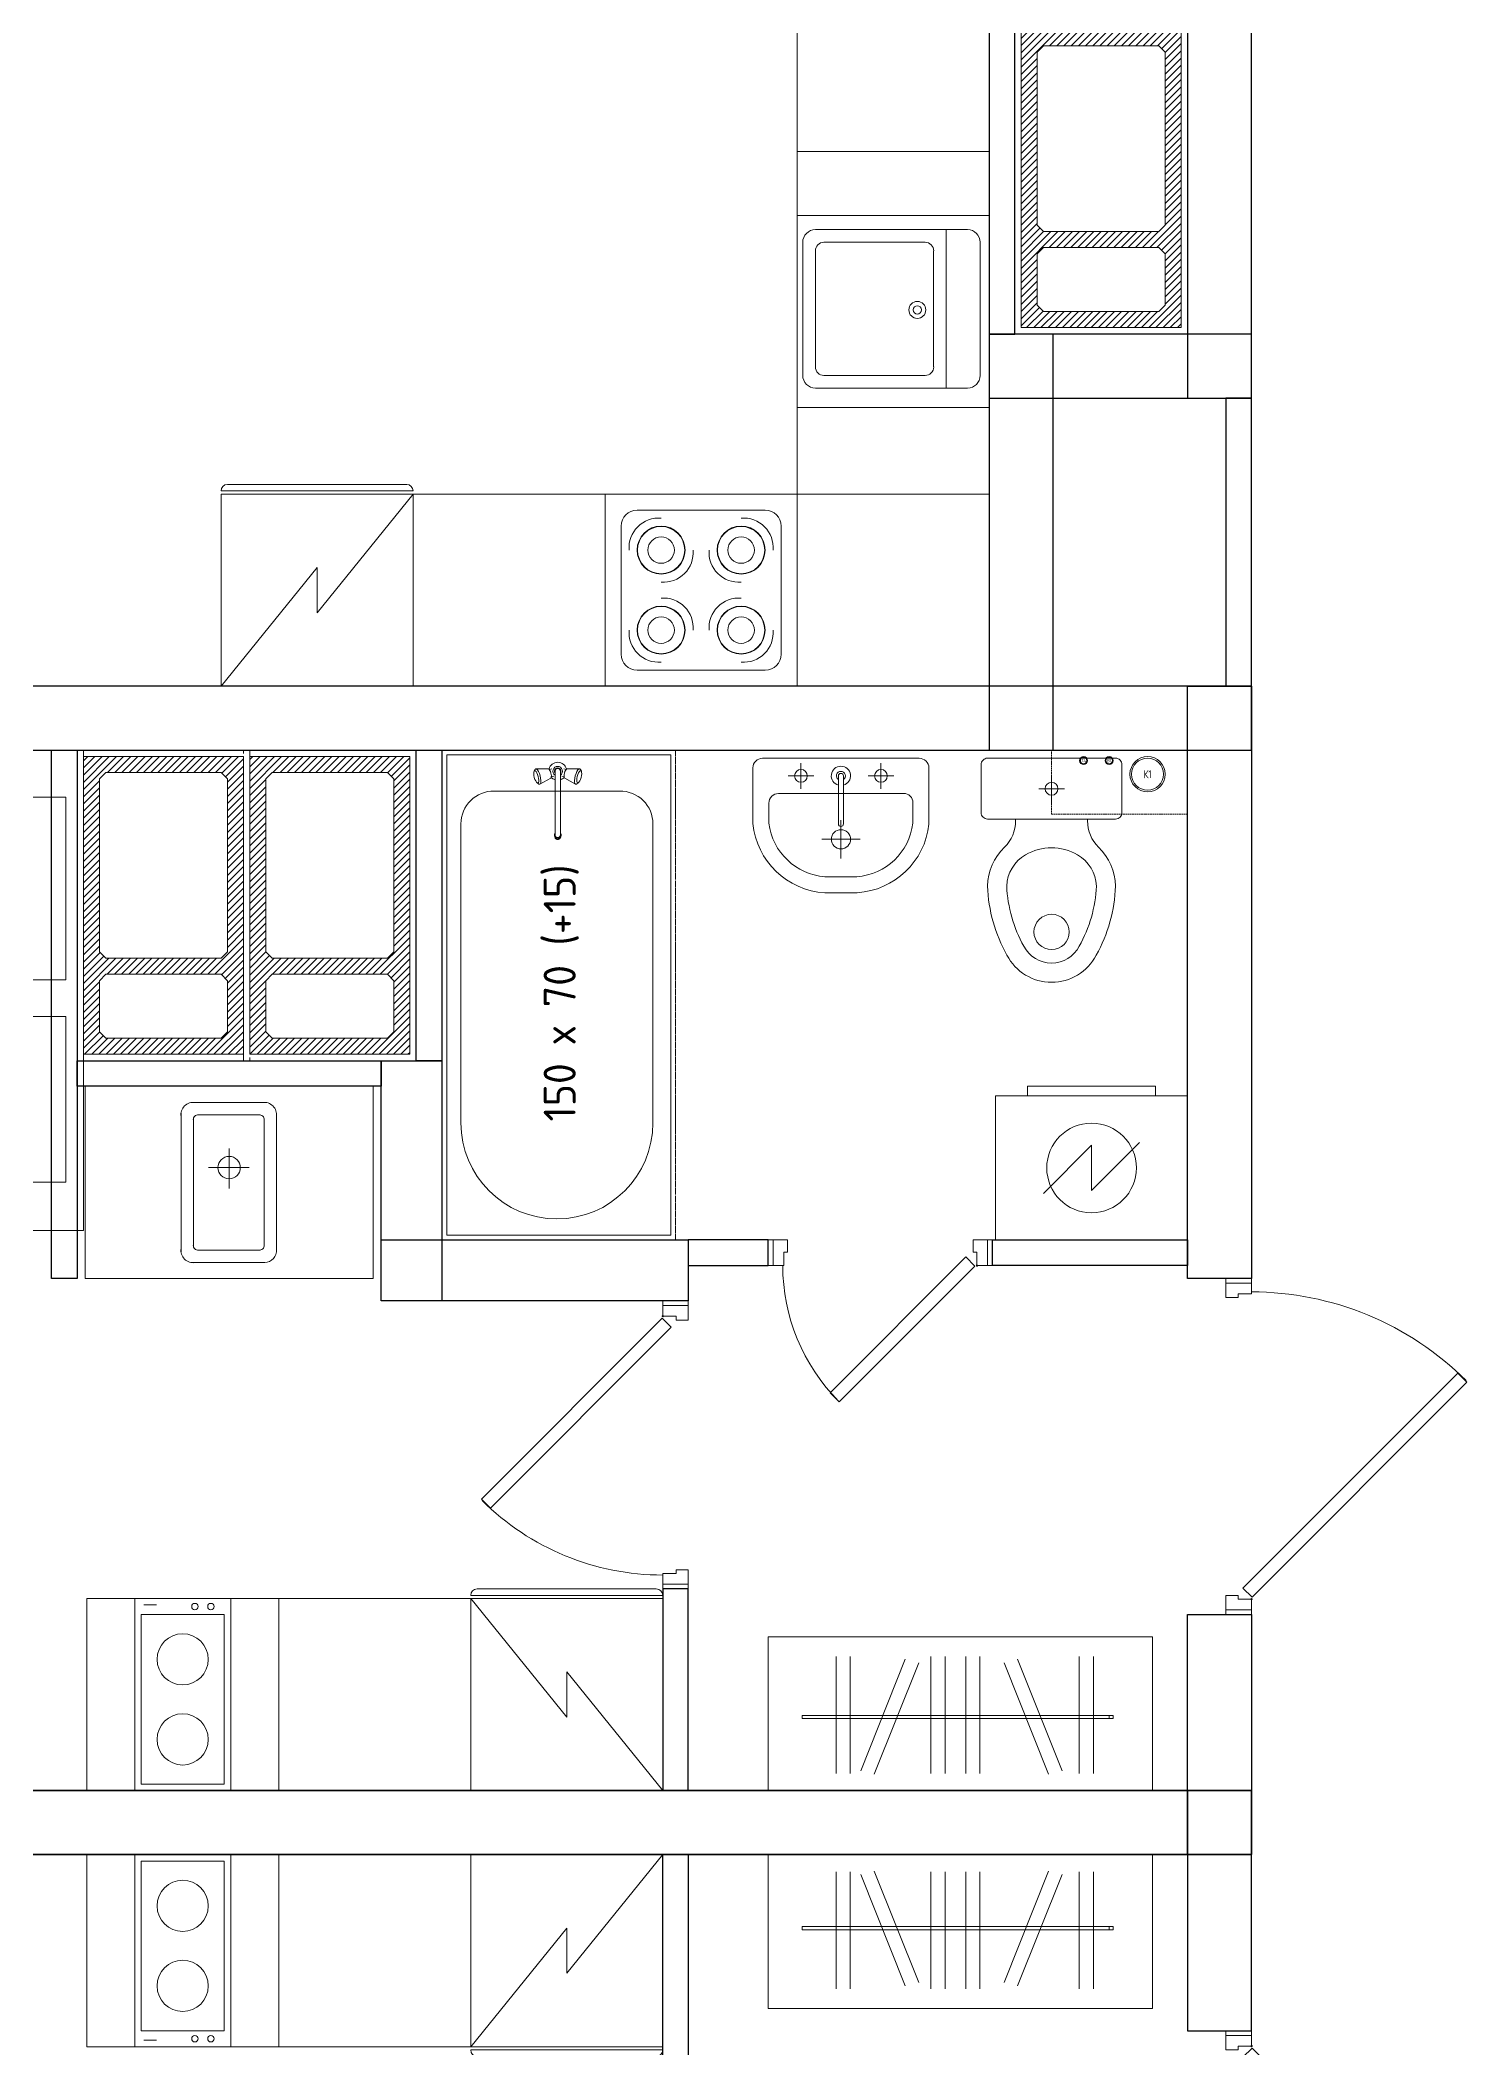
# Model space of a CAD drawing. Header units: millimetres. Extents: x 0 to 145404, y 0 to 194550.
# Drawn here: x 116640 to 121098, y 82343 to 88614 of the extents above; entities that cross this region are included whole.
import ezdxf
from ezdxf.enums import TextEntityAlignment as Align

# ---------------------------------------------------------------- set-up
doc = ezdxf.new("R2010")
doc.units = ezdxf.units.MM
for name, pattern in [('200_ШТРИХ', [320, 200, -120]), ('ACAD_ISO02W100', [15, 12, -3]), ('DASHED', [7, 5, -2, 0]), ('ГОСТ 2.303 5', [24, 20, -1.5, 1, -1.5])]:
    doc.linetypes.add(name, pattern=pattern)
for name, color, linetype, lineweight in [('АР - Вентблок', 36, 'Continuous', 9), ('АР - ВК', 126, 'Continuous', 13), ('АР - Двери', 126, 'Continuous', 9), ('АР - Монолит', 56, 'Continuous', 30), ('АР - Обор. - Холодильник', 42, 'Continuous', 9), ('АР - Оборуд', 252, 'Continuous', 0), ('АР - Перегородки 190', 54, 'Continuous', 30), ('АР - Перегородки 80', 32, 'Continuous', 30), ('АР - Сантехника', 150, 'Continuous', 9)]:
    doc.layers.add(name, color=color, linetype=linetype, lineweight=lineweight)
doc.layers.add('АР - мебель', color=7, linetype='Continuous', lineweight=9, true_color=0x787878)
doc.styles.add('GOST 2.304', font='CS_Gost2304.shx', dxfattribs={"oblique": 15})
doc.styles.add('GOST-2.304_Type-B', font='GOST Common.ttf')
doc.styles.add('ГОСТ 2.304', font='CS_Gost2304.shx')

# ---------------------------------------------------------------- blocks, each defined once
blk = doc.blocks.new('Ш03 600х1200')
for p, q in [((0, 600), (-1200, 600)), ((-1200, 0), (-1200, 600)), ((0, 0), (0, 600)), ((-988.5, 66), (-988.5, 522.9)), ((-944.2, 66), (-944.2, 522.9)), ((-911.1, 76.8), (-772.2, 512)), ((-692.1, 66), (-692.1, 522.9)), ((-647.8, 66), (-647.8, 522.9)), ((-583, 66), (-583, 522.9)), ((-538.7, 66), (-538.7, 522.9)), ((-282.2, 76.8), (-421.1, 512)), ((-228.6, 66), (-228.6, 522.9)), ((-184.3, 66), (-184.3, 522.9)), ((-868.9, 63.3), (-730, 498.6)), ((-324.4, 63.3), (-463.3, 498.6)), ((-123, 293.3), (-1094.4, 293.3)), ((-1094.4, 293.3), (-1094.4, 280.4)), ((-1094.4, 280.4), (-123, 280.4)), ((-134.5, 293.3), (-228.9, 293.3)), ((-228.9, 293.3), (-228.9, 280.4)), ((-228.9, 280.4), (-134.5, 280.4)), ((-134.5, 280.4), (-134.5, 293.3)), ((-123, 280.4), (-123, 293.3)), ((0, 0), (-1200, 0))]:
    blk.add_line(p, q)
blk = doc.blocks.new('*U218')
at = {"ltscale": 100}
for p, q in [((-1035, 37.5), (-1035, -42.5)), ((-1002, 37.5), (-1035, 37.5)), ((-1002, -4.5), (-1002, 37.5)), ((-48, -4.5), (-48, 35.5)), ((-46, 37.5), (-15, 37.5)), ((-15, 37.5), (-15, -42.5)), ((-1035, -42.5), (-990, -42.5)), ((-990, -4.5), (-1002, -4.5)), ((-990, -42.5), (-990, -4.5)), ((-60, -42.5), (-60, -4.5)), ((-60, -4.5), (-48, -4.5)), ((-15, -42.5), (-60, -42.5))]:
    blk.add_line(p, q, dxfattribs=at)
for points in [[(-54.4, 38.9), (-82.7, 10.6), (-754, 682), (-725.8, 710.3)], [(-1035, -42.5), (-1050, -42.5), (-1050, 37.5), (-1035, 37.5)], [(-15, -42.5), (0, -42.5), (0, 37.5), (-15, 37.5)]]:
    blk.add_lwpolyline(points, close=True, dxfattribs=at)
blk.add_circle((-48, 37.5), 2, dxfattribs=at)
blk.add_arc((-57.9, 37.5), 950, 135.13505, 180, dxfattribs=at)
blk = doc.blocks.new('холодильник')
at = {"layer": 'АР - Обор. - Холодильник'}
for p, q in [((0, 300), (0, -300)), ((600, 300), (0, 300)), ((600, -300), (600, 300)), ((610, 300), (610, -300)), ((610, 300), (610, 300)), ((630, -280), (630, 280)), ((0, -300), (600, -300)), ((610, -300), (610, -300))]:
    blk.add_line(p, q, dxfattribs=at)
blk.add_lwpolyline([(600, 300), (229.3, 0), (370.7, 0), (0, -300)], dxfattribs=at)
for centre, start, end in [((610, 280), 0, 90), ((610, -280), 270, 0)]:
    blk.add_arc(centre, 20, start, end, dxfattribs=at)
blk = doc.blocks.new('П23_300х600')
for p, q in [((-150, 0), (-150, 600)), ((-150, 600), (150, 600)), ((130, 580), (-130, 580)), ((-130, 580), (-130, 50)), ((130, 50), (130, 580)), ((150, 600), (150, 0)), ((150, 0), (-150, 0)), ((-130, 50), (130, 50))]:
    blk.add_line(p, q)
at = {"ltscale": 5}
blk.add_line((-81.9, 20), (-121.9, 20), dxfattribs=at)
for centre in [(0, 440), (0, 190)]:
    blk.add_circle(centre, 80)
for centre in [(38.1, 25), (88.1, 25)]:
    blk.add_circle(centre, 10, dxfattribs=at)
blk = doc.blocks.new('Квартира 1С 3450 тип 9')
at = {"layer": 'АР - Монолит'}
for points in [[(0, 3650), (0, 3450), (-6750, 3450), (-6750, 3650)], [(-200, 3650), (-200, 2900), (0, 2900), (0, 3650)]]:
    blk.add_lwpolyline(points, close=True, dxfattribs=at)
at = {"layer": 'АР - Оборуд'}
for points in [[(-3640, 3450), (-3040, 3450), (-3040, 2850), (-3640, 2850)], [(-3040, 3450), (-2440, 3450), (-2440, 2850), (-3040, 2850)]]:
    blk.add_lwpolyline(points, close=True, dxfattribs=at)
at = {"layer": 'АР - Перегородки 80'}
blk.add_lwpolyline([(-1760, 2820), (-1840, 2820), (-1840, 3450), (-1760, 3450)], close=True, dxfattribs=at)
at = {"layer": 'АР - Двери', "xscale": -1, "rotation": 270}
blk.add_blockref('*U218', (-37.5, 2900), dxfattribs=at)
at = {"layer": 'АР - мебель', "xscale": -1, "yscale": 0.8, "rotation": 180}
blk.add_blockref('Ш03 600х1200', (-310, 3449.5), dxfattribs=at)
at = {"layer": 'АР - Оборуд'}
blk.add_blockref('П23_300х600', (-3340, 2850), dxfattribs=at)
at = {"layer": 'АР - Оборуд', "extrusion": (0, 0, -1), "zscale": -1, "rotation": 270}
blk.add_blockref('холодильник', (2140, 3450), dxfattribs=at)
blk = doc.blocks.new('*U213')
at = {"ltscale": 100}
for p, q in [((15, -37.5), (15, 42.5)), ((15, 42.5), (60, 42.5)), ((60, 4.5), (48, 4.5)), ((48, 4.5), (48, -35.5)), ((60, 42.5), (60, 4.5)), ((885, 42.5), (840, 42.5)), ((840, 42.5), (840, 4.5)), ((840, 4.5), (852, 4.5)), ((852, 4.5), (852, -37.5)), ((885, -37.5), (885, 42.5)), ((46, -37.5), (15, -37.5)), ((852, -37.5), (885, -37.5))]:
    blk.add_line(p, q, dxfattribs=at)
for points in [[(15, 42.5), (0, 42.5), (0, -37.5), (15, -37.5)], [(885, 42.5), (900, 42.5), (900, -37.5), (885, -37.5)], [(54.4, -38.9), (82.7, -10.6), (648, -575.9), (619.7, -604.2)]]:
    blk.add_lwpolyline(points, close=True, dxfattribs=at)
blk.add_circle((48, -37.5), 2, dxfattribs=at)
blk.add_arc((56.7, -37.5), 800, 315.13505, 0, dxfattribs=at)
blk = doc.blocks.new('*U209')
at = {"ltscale": 100}
for p, q in [((15, -37.5), (15, 42.5)), ((15, 42.5), (60, 42.5)), ((60, 4.5), (48, 4.5)), ((48, 4.5), (48, -35.5)), ((60, 42.5), (60, 4.5)), ((685, 42.5), (640, 42.5)), ((640, 42.5), (640, 4.5)), ((640, 4.5), (652, 4.5)), ((652, 4.5), (652, -37.5)), ((685, -37.5), (685, 42.5)), ((46, -37.5), (15, -37.5)), ((652, -37.5), (685, -37.5))]:
    blk.add_line(p, q, dxfattribs=at)
for points in [[(15, 42.5), (0, 42.5), (0, -37.5), (15, -37.5)], [(685, 42.5), (700, 42.5), (700, -37.5), (685, -37.5)], [(54.4, -38.9), (82.7, -10.6), (506.5, -434.5), (478.3, -462.8)]]:
    blk.add_lwpolyline(points, close=True, dxfattribs=at)
blk.add_circle((48, -37.5), 2, dxfattribs=at)
blk.add_arc((55, -37.5), 600, 315.13505, 0, dxfattribs=at)
blk = doc.blocks.new('КРТ28 1500х2000')
for p, q in [((0, 2000), (-1500, 2000)), ((-1500, 2000), (-1500, 0)), ((-1352.9, 1944.6), (-1352.9, 1569.5)), ((-783.1, 1944.6), (-1352.9, 1944.6)), ((-783.1, 1660.8), (-783.1, 1944.6)), ((-150.3, 1944.6), (-667.7, 1944.6)), ((-667.7, 1944.6), (-667.7, 1660.8)), ((-150.3, 1660.8), (-150.3, 1944.6)), ((0, 0), (0, 2000)), ((-1006.8, 1660.8), (-1500, 1003.2)), ((0, 1660.8), (-1006.8, 1660.8)), ((-1006.8, 1660.8), (-1006.8, 1003.2)), ((-1076.7, 1569.5), (-1352.9, 1569.5)), ((-1500, 1003.2), (-1006.8, 1003.2)), ((-1500, 0), (0, 0))]:
    blk.add_line(p, q)
blk = doc.blocks.new('Стояк ВК')
at = {"layer": 'АР - ВК', "color": 46, "linetype": 'DASHED'}
blk.add_lwpolyline([(0, 200), (425, 200), (425, 0), (0, 0)], close=True, dxfattribs=at)
at = {"layer": 'АР - ВК', "color": 1, "ltscale": 100}
for radius in [12.5, 10]:
    blk.add_circle((100, 167.5), radius, dxfattribs=at)
at = {"layer": 'АР - ВК', "color": 5, "ltscale": 100}
for radius in [12.5, 10]:
    blk.add_circle((180, 167.5), radius, dxfattribs=at)
at = {"layer": 'АР - ВК', "color": 46, "ltscale": 100}
for radius in [55, 50]:
    blk.add_circle((300, 125), radius, dxfattribs=at)
at = {"layer": 'АР - ВК', "color": 1, "ltscale": 100, "style": 'ГОСТ 2.304'}
blk.add_text('Т4', height=10, dxfattribs=at).set_placement((100, 167.5), align=Align.MIDDLE_CENTER)
at = {"layer": 'АР - ВК', "color": 5, "ltscale": 100, "style": 'ГОСТ 2.304'}
blk.add_text('В1', height=10, dxfattribs=at).set_placement((180, 167.5), align=Align.MIDDLE_CENTER)
at = {"layer": 'АР - ВК', "color": 46, "ltscale": 100, "style": 'ГОСТ 2.304'}
blk.add_text('К1', height=25, dxfattribs=at).set_placement((300, 125), align=Align.MIDDLE_CENTER)
blk = doc.blocks.new('Унитаз_700х440')
at = {"color": 0, "ltscale": 50}
for points in [[(195, -220), (45, -220, -0.414601), (25, -200), (25, 200, -0.414214), (45, 220), (195, 220, -0.414214), (215, 200), (215, -200, -0.414487)], [(327.1, 81.1, -0.261097), (424.4, 140, -0.11879), (612.3, 86.6, -0.608687), (612.3, -86.6, -0.11879), (424.4, -140, -0.261097), (327.1, -81.1, -0.27207)]]:
    blk.add_lwpolyline(points, format="xyb", close=True, dxfattribs=at)
blk.add_lwpolyline([(215, 112.3), (220.9, 112.3, 0.202167), (303, 147, -0.194798), (424.5, 200, -0.119349), (640.7, 139.4, -0.604544), (640.7, -139.4, -0.119349), (424.5, -200, -0.194798), (303, -147, 0.202167), (220.9, -112.3), (215, -112.3)], format="xyb", dxfattribs=at)
for points in [[(120.6, -40), (120.6, 40)], [(159.4, 0), (80.6, 0)]]:
    blk.add_lwpolyline(points, dxfattribs=at)
for centre, radius in [((120.6, 0), 20), ((567.6, 0), 55)]:
    blk.add_circle(centre, radius, dxfattribs=at)
at = {"layer": 'Defpoints', "linetype": 'ACAD_ISO02W100', "lineweight": -2, "ltscale": 10}
blk.add_lwpolyline([(0, -220), (0, 220)], dxfattribs=at)
blk = doc.blocks.new('Умывальник_550х420')
at = {"color": 0, "ltscale": 50}
for points in [[(55, -274.6), (230.3, -274.6, 0.365452), (445, -50.5), (445, 50.2, 0.368387), (228.9, 275.4), (55, 275.4, 0.412588), (25, 245.3), (25, -244.5, 0.412222)], [(163, -224.6), (228, -224.6, 0.357073), (395, -49.7), (395, 50.3, 0.35647), (228, 225.4), (165, 225.4, 0.411711), (135, 195.3), (135, -196.4, 0.420441)], [(80, 8.3), (230, 8.3, -1), (230, -7.7), (80, -7.7, -1)]]:
    blk.add_lwpolyline(points, format="xyb", close=True, dxfattribs=at)
for points in [[(80, 165.3), (80, 85.3)], [(120, 125.3), (40, 125.3)], [(338, 0.2), (218, 0.2)], [(278, 60.2), (278, -59.8)], [(120, -124.7), (40, -124.7)], [(80, -84.7), (80, -164.7)]]:
    blk.add_lwpolyline(points, dxfattribs=at)
for centre, radius in [((80, 125.3), 20), ((278, 0.2), 30), ((80, -124.7), 20)]:
    blk.add_circle(centre, radius, dxfattribs=at)
for radius, start, end in [(30, 15.46601, 344.53399), (14, 34.8499, 325.1501)]:
    blk.add_arc((80, 0.3), radius, start, end, dxfattribs=at)
at = {"layer": 'Defpoints', "linetype": 'ACAD_ISO02W100', "lineweight": -2, "ltscale": 10}
blk.add_lwpolyline([(0, 275.3), (0, -274.7)], dxfattribs=at)
at = {"layer": 'АР - Сантехника', "linetype": 'ACAD_ISO02W100', "ltscale": 10, "style": 'GOST 2.304', "width": 0.7}
blk.add_attdef('NAME', text='', height=250, dxfattribs=at).set_placement((278, 0.2, 0), align=Align.MIDDLE_CENTER)
blk = doc.blocks.new('Стиральная_машинка_600х450')
at = {"color": 0, "linetype": 'ByBlock', "lineweight": -2, "ltscale": 50}
for points in [[(40, -40), (40, -640), (490, -640), (490, -40)], [(520, -540), (490, -540), (490, -140), (520, -140)]]:
    blk.add_lwpolyline(points, close=True, dxfattribs=at)
blk.add_lwpolyline([(344.3, -490), (194.3, -340), (335.7, -340), (185.7, -190)], dxfattribs=at)
blk.add_circle((265, -340), 140, dxfattribs=at)
blk = doc.blocks.new('мойка 400')
at = {"ltscale": 10}
for p, q in [((-317.2, -50.4), (-96, -50.4)), ((-350.2, -517.4), (-350.2, -83.4)), ((-311.8, -102.9), (-311.8, -498)), ((-104.7, -88.8), (-297.8, -88.8)), ((-90.6, -498), (-90.6, -102.9)), ((-52.2, -94.2), (-52.2, -517.4)), ((-200.1, -319.1), (-200.1, -194)), ((-264.4, -254), (-136.9, -254)), ((-96, -550.4), (-317.2, -550.4)), ((-297.8, -512.1), (-106.7, -512.1))]:
    blk.add_line(p, q, dxfattribs=at)
blk.add_circle((-200.1, -254), 35, dxfattribs=at)
for centre, radius, start, end in [((-311.8, -88.8), 38.8, 82.01368, 187.98632), ((-90.6, -88.8), 38.8, 352.01368, 97.98632), ((-296.8, -103.9), 15.1, 86.18902, 183.81098), ((-105.7, -103.9), 15.1, 356.18902, 93.81098), ((-296.8, -497), 15.1, 176.18902, 273.81098), ((-105.7, -497), 15.1, 266.18902, 3.81098), ((-311.8, -512.1), 38.8, 172.01368, 277.98632), ((-90.6, -512.1), 38.8, 262.01368, 352.01368)]:
    blk.add_arc(centre, radius, start, end, dxfattribs=at)
blk = doc.blocks.new('Вентблок 930 х 500')
at = {"layer": 'АР - Вентблок', "lineweight": 5}
h = blk.add_hatch(dxfattribs=at)
h.set_pattern_fill('ANSI31', color=256, scale=5)
h.set_pattern_definition([(45, (-3927587.913, -709139.574), (-11.22532015, 11.22532015), [])])
h.paths.add_polyline_path([(-20, 950), (-520, 950), (-520, 20), (-20, 20)])
h.paths.add_polyline_path([(-450, 700), (-470, 720), (-470, 880), (-450, 900), (-90, 900), (-70, 880), (-70, 720), (-90, 700)], flags=16)
h.paths.add_polyline_path([(-90, 650), (-70, 630), (-70, 90), (-90, 70), (-450, 70), (-470, 90), (-470, 630), (-450, 650)], flags=16)
at = {"layer": 'АР - Вентблок', "linetype": '200_ШТРИХ', "lineweight": 5, "ltscale": 0.1}
blk.add_lwpolyline([(-540, 0), (-540, 970), (0, 970), (0, 0)], close=True, dxfattribs=at)
at = {"layer": 'АР - Вентблок', "linetype": 'ByBlock'}
for points in [[(-520, 20), (-520, 950), (-20, 950), (-20, 20)], [(-470, 720), (-470, 880), (-450, 900), (-90, 900), (-70, 880), (-70, 720), (-90, 700), (-450, 700)], [(-470, 90), (-470, 630), (-450, 650), (-90, 650), (-70, 630), (-70, 90), (-90, 70), (-450, 70)]]:
    blk.add_lwpolyline(points, close=True, dxfattribs=at)
blk = doc.blocks.new('Ванна 150х70 (+15)')
at = {"layer": 'АР - Сантехника'}
for p, q in [((15, 15), (15, 1515)), ((15, 1515), (715, 1515)), ((715, 1515), (715, 15)), ((715, 1515), (715, 1515)), ((287.1, 1461.1), (286.9, 1456.5)), ((286.9, 1456.5), (287.5, 1450.9)), ((288.1, 1464.3), (287.1, 1461.1)), ((287.5, 1450.9), (288.8, 1444.8)), ((291, 1470), (288.1, 1464.3)), ((289.6, 1465.8), (288.1, 1464.3)), ((288.8, 1444.8), (290.7, 1438.9)), ((291.7, 1465.3), (289.6, 1465.8)), ((292.9, 1471.8), (291, 1470)), ((294.1, 1463), (291.7, 1465.3)), ((332.3, 1472), (292.9, 1471.8)), ((295.6, 1471.2), (292.9, 1471.8)), ((296.6, 1459.1), (294.1, 1463)), ((298.6, 1468.4), (295.6, 1471.2)), ((298.9, 1453.9), (296.6, 1459.1)), ((301.6, 1463.5), (298.6, 1468.4)), ((300.8, 1448), (298.9, 1453.9)), ((302.1, 1442), (300.8, 1448)), ((304.5, 1457), (301.6, 1463.5)), ((306.9, 1449.7), (304.5, 1457)), ((340, 1443), (305.9, 1423.5)), ((308.5, 1442.1), (306.9, 1449.7)), ((333.8, 1471.7), (332.3, 1472)), ((335.6, 1469.9), (333.8, 1471.7)), ((337.5, 1467), (335.6, 1469.9)), ((343.2, 1471.8), (335.7, 1469.8)), ((339.2, 1463.1), (337.5, 1467)), ((340.6, 1458.7), (339.2, 1463.1)), ((340, 1443), (341.2, 1444.1)), ((341.6, 1454.2), (340.6, 1458.7)), ((341.2, 1444.1), (341.9, 1446.5)), ((342.1, 1450), (341.6, 1454.2)), ((341.9, 1446.5), (342.1, 1450)), ((349.4, 1448.6), (341.9, 1446.6)), ((353.4, 1464.4), (353.4, 1264.3)), ((370.4, 1464.4), (370.4, 1264.3)), ((374.4, 1448.6), (381.8, 1446.6)), ((380.6, 1471.8), (388, 1469.8)), ((382.1, 1454.2), (381.7, 1450)), ((381.7, 1450), (381.8, 1446.5)), ((381.8, 1446.5), (382.5, 1444.1)), ((383.1, 1458.7), (382.1, 1454.2)), ((382.5, 1444.1), (383.7, 1443)), ((384.5, 1463.1), (383.1, 1458.7)), ((383.7, 1443), (417.9, 1423.5)), ((386.3, 1467), (384.5, 1463.1)), ((388.1, 1469.9), (386.3, 1467)), ((389.9, 1471.7), (388.1, 1469.9)), ((391.5, 1472), (389.9, 1471.7)), ((391.5, 1472), (430.8, 1471.8)), ((416.9, 1449.7), (415.3, 1442.1)), ((419.3, 1457), (416.9, 1449.7)), ((422.1, 1463.5), (419.3, 1457)), ((423, 1448), (421.7, 1442)), ((425.2, 1468.4), (422.1, 1463.5)), ((424.9, 1453.9), (423, 1448)), ((427.2, 1459.1), (424.9, 1453.9)), ((428.2, 1471.2), (425.2, 1468.4)), ((429.6, 1463), (427.2, 1459.1)), ((430.8, 1471.8), (428.2, 1471.2)), ((432, 1465.3), (429.6, 1463)), ((432.8, 1470), (430.8, 1471.8)), ((434.1, 1465.8), (432, 1465.3)), ((432.8, 1470), (435.7, 1464.3)), ((433, 1438.9), (434.9, 1444.8)), ((435.7, 1464.3), (434.1, 1465.8)), ((434.9, 1444.8), (436.2, 1450.9)), ((436.6, 1461.1), (435.7, 1464.3)), ((436.2, 1450.9), (436.8, 1456.5)), ((436.8, 1456.5), (436.6, 1461.1)), ((558.2, 1402.4), (161.2, 1402.4)), ((290.7, 1438.9), (293, 1433.8)), ((293, 1433.8), (295.5, 1429.9)), ((295.5, 1429.9), (297.9, 1427.6)), ((297.9, 1427.6), (300, 1427.1)), ((303.3, 1424.1), (297.9, 1427.6)), ((300, 1427.1), (301.6, 1428.6)), ((301.6, 1428.6), (302.5, 1431.7)), ((302.7, 1436.4), (302.1, 1442)), ((302.5, 1431.7), (302.7, 1436.4)), ((303.3, 1424.1), (305.9, 1423.5)), ((305.9, 1423.5), (307.9, 1425.3)), ((307.9, 1425.3), (309, 1429.3)), ((309.3, 1435.1), (308.5, 1442.1)), ((309, 1429.3), (309.3, 1435.1)), ((353.2, 1437.8), (353.4, 1437.7)), ((370.4, 1437.7), (370.5, 1437.8)), ((415.3, 1442.1), (414.5, 1435.1)), ((414.5, 1435.1), (414.7, 1429.3)), ((414.7, 1429.3), (415.9, 1425.3)), ((415.9, 1425.3), (417.9, 1423.5)), ((417.9, 1423.5), (420.5, 1424.1)), ((420.5, 1424.1), (425.9, 1427.6)), ((421.7, 1442), (421.1, 1436.4)), ((421.1, 1436.4), (421.2, 1431.7)), ((421.2, 1431.7), (422.2, 1428.6)), ((422.2, 1428.6), (423.8, 1427.1)), ((423.8, 1427.1), (425.9, 1427.6)), ((425.9, 1427.6), (428.3, 1429.9)), ((428.3, 1429.9), (430.7, 1433.8)), ((430.7, 1433.8), (433, 1438.9)), ((59.4, 365.8), (59.4, 1299.9)), ((659.4, 1299.9), (659.4, 365.8)), ((715, 15), (15, 15)), ((15, 15), (15, 15))]:
    blk.add_line(p, q, dxfattribs=at)
at = {"layer": 'АР - Сантехника', "linetype": 'ГОСТ 2.303 5'}
blk.add_lwpolyline([(0, 1530), (730, 1530), (730, 0), (0, 0)], close=True, dxfattribs=at)
at = {"layer": 'АР - Сантехника'}
for points in [[(353.4, 1269.8), (352.6, 1268.7), (352, 1267.5), (351.6, 1266.2), (351.4, 1264.9), (351.4, 1263.6), (351.6, 1262.3), (352.1, 1261), (352.7, 1259.8), (353.5, 1258.7), (354.5, 1257.7), (355.6, 1256.9), (356.9, 1256.2), (358.2, 1255.6), (359.7, 1255.2), (361.1, 1255.1), (362.6, 1255.1), (364.1, 1255.2), (365.5, 1255.6), (366.9, 1256.2), (368.1, 1256.9), (369.3, 1257.7), (370.2, 1258.7), (371.1, 1259.8), (371.7, 1261), (372.1, 1262.3), (372.3, 1263.6), (372.4, 1264.9), (372.2, 1266.2), (371.8, 1267.5), (371.2, 1268.7), (370.4, 1269.8)], [(353.4, 1264.3), (353.5, 1263.1), (353.8, 1262), (354.3, 1260.9), (355, 1259.9), (355.9, 1259), (356.9, 1258.2), (358, 1257.6), (359.3, 1257.2), (360.5, 1256.9), (361.9, 1256.8), (363.2, 1256.9), (364.5, 1257.2), (365.7, 1257.6), (366.9, 1258.2), (367.9, 1259), (368.8, 1259.9), (369.5, 1260.9), (370, 1262), (370.3, 1263.1), (370.4, 1264.3)], [(353.4, 1258.9), (353.5, 1257.7), (353.8, 1256.5), (354.3, 1255.4), (355, 1254.4), (355.9, 1253.5), (356.9, 1252.7), (358, 1252.1), (359.3, 1251.7), (360.5, 1251.4), (361.9, 1251.3), (363.2, 1251.4), (364.5, 1251.7), (365.7, 1252.1), (366.9, 1252.7), (367.9, 1253.5), (368.8, 1254.4), (369.5, 1255.4), (370, 1256.5), (370.3, 1257.7), (370.4, 1258.9)]]:
    blk.add_lwpolyline(points, dxfattribs=at)
for centre, radius, start, end in [((361.9, 1464.4), 28, 13.41646, 166.58354), ((361.9, 1464.4), 28, 223.41646, 252.32776), ((361.9, 1464.4), 15, 304.51811, 235.48189), ((361.9, 1464.4), 10, 328.21167, 211.78833), ((361.9, 1464.4), 8.5, 0, 180), ((361.9, 1464.4), 28, 287.67224, 316.58354), ((161.9, 1299.9), 102.5, 89.24097, 180), ((556.9, 1299.9), 102.5, 0, 90.75903), ((359.4, 365.8), 300, 180, 0)]:
    blk.add_arc(centre, radius, start, end, dxfattribs=at)
at = {"layer": 'АР - Сантехника', "linetype": 'Continuous', "style": 'GOST-2.304_Type-B'}
blk.add_text('150 х 70 (+15)', height=100, rotation=90, dxfattribs=at).set_placement((368, 771.5), align=Align.MIDDLE_CENTER)
blk = doc.blocks.new('Квартира 1С 3450 тип 9-1')
at = {"layer": 'АР - Монолит'}
for points in [[(0, 3450), (0, 3650), (-6750, 3650), (-6750, 3450)], [(-200, 1800), (-200, 3650), (0, 3650), (0, 1800)], [(-200, 0), (-200, 750), (0, 750), (0, 0)], [(0, 0), (0, 200), (-6750, 200), (-6750, 0)]]:
    blk.add_lwpolyline(points, close=True, dxfattribs=at)
at = {"layer": 'АР - Оборуд'}
for points in [[(-3645, 1800), (-2745, 1800), (-2745, 2400), (-3645, 2400)], [(-3640, 200), (-3040, 200), (-3040, 800), (-3640, 800)], [(-3040, 200), (-2440, 200), (-2440, 800), (-3040, 800)]]:
    blk.add_lwpolyline(points, close=True, dxfattribs=at)
at = {"layer": 'АР - Перегородки 190'}
for points in [[(-2530, 1730), (-2720, 1730), (-2720, 2480), (-2530, 2480)], [(-2720, 1730), (-2720, 1920), (-1760, 1920), (-1760, 1730)]]:
    blk.add_lwpolyline(points, close=True, dxfattribs=at)
at = {"layer": 'АР - Перегородки 80'}
for points in [[(-3750, 3450), (-3670, 3450), (-3670, 1800), (-3750, 1800)], [(-2610, 3450), (-2530, 3450), (-2530, 2480), (-2610, 2480)], [(-3670, 2400), (-3670, 2480), (-2720, 2480), (-2720, 2400)], [(-1510, 1840), (-1510, 1920), (-1760, 1920), (-1760, 1840)], [(-810, 1840), (-810, 1920), (-200, 1920), (-200, 1840)], [(-1760, 830), (-1840, 830), (-1840, 200), (-1760, 200)]]:
    blk.add_lwpolyline(points, close=True, dxfattribs=at)
at = {"rotation": 180}
for p in [(-3670, 3450), (-3150, 3450)]:
    blk.add_blockref('Вентблок 930 х 500', p, dxfattribs=at)
blk.add_blockref('Ванна 150х70 (+15)', (-2530, 1920))
at = {"layer": 'АР - ВК'}
blk.add_blockref('Стояк ВК', (-625, 3250), dxfattribs=at)
at = {"layer": 'АР - Двери', "xscale": -1}
blk.add_blockref('*U209', (-810, 1877.5), dxfattribs=at)
at = {"layer": 'АР - Двери', "rotation": 270}
for name, p in [('*U218', (-37.5, 750)), ('*U213', (-1802.5, 1730))]:
    blk.add_blockref(name, p, dxfattribs=at)
at = {"layer": 'АР - мебель', "rotation": 270}
blk.add_blockref('КРТ28 1500х2000', (-5650, 1950), dxfattribs=at)
at = {"layer": 'АР - мебель', "yscale": 0.8}
blk.add_blockref('Ш03 600х1200', (-310, 200.5), dxfattribs=at)
at = {"layer": 'АР - Оборуд'}
blk.add_blockref('мойка 400', (-2994.9, 2400), dxfattribs=at)
at = {"layer": 'АР - Оборуд', "extrusion": (0, 0, -1), "xscale": -1, "zscale": -1, "rotation": 270}
blk.add_blockref('холодильник', (2140, 200), dxfattribs=at)
at = {"layer": 'АР - Оборуд', "xscale": -1, "rotation": 180}
blk.add_blockref('П23_300х600', (-3340, 800), dxfattribs=at)
at = {"layer": 'АР - Сантехника', "xscale": -1, "rotation": 90}
for name, p in [('Умывальник_550х420', (-1282.9, 3449.7)), ('Унитаз_700х440', (-625, 3450))]:
    blk.add_blockref(name, p, dxfattribs=at)
at = {"layer": 'АР - Сантехника', "rotation": 90.00000000000001}
blk.add_blockref('Стиральная_машинка_600х450', (-840, 1880), dxfattribs=at)
blk = doc.blocks.new('k_22')
at = {"ltscale": 600}
for p, q in [((0, 600), (0, 0)), ((600, 600), (0, 600)), ((600, 0), (600, 600)), ((500, 550), (100, 550)), ((50, 500), (50, 100)), ((550, 100), (550, 500)), ((0, 0), (600, 0)), ((100, 50), (500, 50))]:
    blk.add_line(p, q, dxfattribs=at)
for centre in [(175, 425), (425, 425), (175, 175), (425, 175)]:
    blk.add_circle(centre, 75, dxfattribs=at)
for centre, radius, start, end in [((100, 500), 50, 90, 180), ((167.7, 432.3), 93, 85.49745, 184.50255), ((432.3, 432.3), 93, 355.49745, 94.50255), ((500, 500), 50, 0, 90), ((175, 425), 73.8, 0, 180), ((175, 425), 41.3, 0, 180), ((425, 425), 73.8, 0, 180), ((425, 425), 41.3, 0, 180), ((175, 425), 73.8, 180, 0), ((175, 425), 41.3, 180, 0), ((182.3, 417.7), 93, 265.49745, 4.50255), ((417.7, 417.7), 93, 175.49745, 274.50255), ((425, 425), 73.8, 180, 0), ((425, 425), 41.3, 180, 0), ((182.3, 182.3), 93, 355.49745, 94.50255), ((417.7, 182.3), 93, 85.49745, 184.50255), ((175, 175), 73.8, 0, 180), ((175, 175), 41.3, 0, 180), ((425, 175), 73.8, 0, 180), ((425, 175), 41.3, 0, 180), ((167.7, 167.7), 93, 175.49745, 274.50255), ((175, 175), 73.8, 180, 0), ((175, 175), 41.3, 180, 0), ((425, 175), 73.8, 180, 0), ((425, 175), 41.3, 180, 0), ((432.3, 167.7), 93, 265.49745, 4.50255), ((100, 100), 50, 180, 270), ((500, 100), 50, 270, 0)]:
    blk.add_arc(centre, radius, start, end, dxfattribs=at)
blk = doc.blocks.new('М15 600х600')
for p, q in [((-600, 600), (-600, 0)), ((-600, 600), (0, 600)), ((-516.4, 571.8), (-100.6, 571.8)), ((0, 600), (0, 0)), ((-556, 57), (-556, 532.2)), ((-61, 532.2), (-61, 57)), ((-556, 466.2), (-61, 466.2)), ((-516.4, 83.4), (-516.4, 400.2)), ((-490, 426.6), (-127, 426.6)), ((-100.6, 83.4), (-100.6, 400.2)), ((-61, 400.2), (-61, 83.4)), ((-600, 0), (0, 0)), ((-100.6, 17.4), (-516.4, 17.4)), ((-127, 57), (-490, 57))]:
    blk.add_line(p, q)
for centre, major_axis, start_param, end_param in [((-516.4, 532.2), (-28, 28), -0.785398, 0.785398), ((-100.6, 532.2), (28, 28), 5.497787, 7.068583), ((-490, 400.2), (-18.7, 18.7), -0.785398, 0.785398), ((-305.2, 375.6), (18.7, 18.7), 5.497787, 11.780972), ((-305.2, 375.6), (9.33, 9.33), 5.497787, 11.780972), ((-127, 400.2), (18.7, 18.7), 5.497787, 7.068583), ((-490, 83.4), (18.7, 18.7), 2.356194, 3.926991), ((-127, 83.4), (-18.7, 18.7), 2.356194, 3.926991), ((-516.4, 57), (28, 28), 2.356194, 3.926991), ((-100.6, 57), (-28, 28), 2.356194, 3.926991)]:
    blk.add_ellipse(centre, major_axis=major_axis, ratio=1, start_param=start_param, end_param=end_param)
blk = doc.blocks.new('Квартира 1К 6300 тип 35')
at = {"layer": 'АР - Монолит'}
for points in [[(0, 1100), (0, 3220), (-200, 3220), (-200, 1100)], [(0, 1100), (0, 1300), (-820, 1300), (-820, 1100)], [(-620, 0), (-620, 1300), (-820, 1300), (-820, 0)], [(0, 0), (0, 200), (-6750, 200), (-6750, 0)]]:
    blk.add_lwpolyline(points, close=True, dxfattribs=at)
at = {"layer": 'АР - Оборуд'}
for points in [[(-820, 1870), (-820, 2470), (-1420, 2470), (-1420, 1870)], [(-820, 1670), (-820, 1870), (-1420, 1870), (-1420, 1670)], [(-820, 800), (-820, 1070), (-1420, 1070), (-1420, 800)], [(-2020, 200), (-2020, 800), (-2620, 800), (-2620, 200)], [(-820, 200), (-820, 800), (-1420, 800), (-1420, 200)]]:
    blk.add_lwpolyline(points, close=True, dxfattribs=at)
at = {"layer": 'АР - Перегородки 80'}
for points in [[(-820, 1300), (-740, 1300), (-740, 2550), (-820, 2550)], [(-80, 200), (0, 200), (0, 1100), (-80, 1100)]]:
    blk.add_lwpolyline(points, close=True, dxfattribs=at)
at = {"rotation": 180}
blk.add_blockref('Вентблок 930 х 500', (-740, 2270), dxfattribs=at)
at = {"layer": 'АР - Оборуд'}
for name, p, rotation in [('М15 600х600', (-1420, 1070), 270), ('k_22', (-1420, 200), 90)]:
    blk.add_blockref(name, p, dxfattribs=dict(at, rotation=rotation))
at = {"layer": 'АР - Оборуд', "extrusion": (0, 0, -1), "zscale": -1, "rotation": 90.00000000000001}
blk.add_blockref('холодильник', (2920, 200), dxfattribs=at)
blk = doc.blocks.new('V_Section_3')
for name, p in [('Квартира 1К 6300 тип 35', (7150, -11950)), ('Квартира 1С 3450 тип 9-1', (7150, -15400)), ('Квартира 1С 3450 тип 9', (7150, -18850))]:
    blk.add_blockref(name, p)

msp = doc.modelspace()

# ---------------------------------------------------------------- block references
msp.add_blockref('V_Section_3', (113275.5, 98346.1, 0))

doc.saveas('drawing.dxf')
